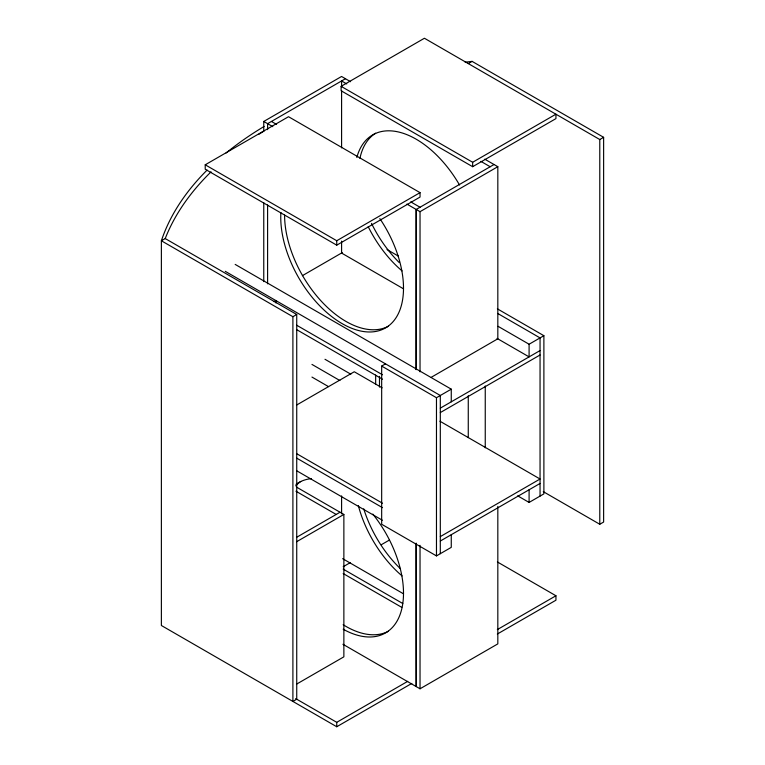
<?xml version="1.0" encoding="UTF-8"?>
<svg xmlns="http://www.w3.org/2000/svg" width="765" height="765" viewBox="0 0 765 765"><rect width="100%" height="100%" fill="white"/><g stroke="black" fill="none" stroke-linecap="round" stroke-linejoin="round"><path stroke-width="1.15" d="M416.103 369.572L416.189 209.457L494.018 164.523M263.762 131.016L263.762 121.453L341.563 76.471L350.59 81.712M345.426 78.738L267.597 123.672L267.597 129.648M205.221 164.8L288.52 116.71L420.042 192.646L420.042 197.074L336.743 245.163L205.221 169.237L205.221 164.8L336.743 240.736L420.042 192.646M341.123 86.34L472.646 162.276L555.945 114.186L555.945 118.613L472.646 166.703L341.123 90.767L341.123 86.34L424.422 38.25L599.779 139.536L599.779 524.264L603.623 522.046L603.623 137.317L472.101 61.382A391.642 226.115 0 0 0 465.158 62.195M211.044 171.848A401.262 231.661 0 0 0 165.221 238.565L161.377 240.774L161.377 625.502L336.743 726.75L411.809 683.413M468.266 63.6L472.101 61.382M302.405 275.658L342.328 252.574M420.033 371.838L420.033 211.676L497.824 166.684L497.824 338.799L431.288 377.279M273.985 301.687L275.907 300.578L275.907 302.959M292.899 316.71L296.734 314.492L296.734 699.22L292.899 701.438L292.899 316.71L161.377 240.774A391.642 226.115 0 0 1 207.095 170.098M599.779 139.536L603.623 137.317M296.686 405.01L354.272 371.761L382.137 387.845M451.264 534.706L451.264 547.367L436.471 555.906L381.668 524.264L381.668 366.072L385.503 363.853M381.668 366.072L436.471 397.714L451.264 389.165L451.264 401.826M498.072 326.33L529.093 344.231L543.886 335.692L543.886 493.884L529.093 502.433L517.714 495.863M440.305 408.147L540.052 350.561M440.305 412.584L540.052 354.989M296.925 537.126L340.033 512.234M296.657 541.706L343.868 514.453L343.868 656.829L296.657 684.082M343.179 566.741L350.38 562.581M381.228 544.766L389.462 540.023M440.305 536.609L540.052 479.014L439.942 421.219M440.305 541.037L540.052 483.451M295.644 698.588L336.743 722.323L407.697 681.357M497.327 629.605L555.945 595.763L555.945 600.2L497.327 634.042M342.93 644.273L420.033 688.787L497.824 643.881L497.824 506.42M484.733 159.168L497.824 166.684M346.746 83.93L341.592 80.956L341.592 86.923M480.898 161.377L490.183 166.741M271.441 121.453L276.595 124.437M410.738 201.884L420.033 207.239M263.762 121.453L272.761 126.646M406.904 204.092L420.033 211.676M497.355 308.83L543.886 335.692M387.023 249.562L398.393 256.122M497.661 313.43L540.052 337.91L540.052 496.102M497.04 338.388L529.093 356.892L529.093 344.231M403.461 288.788L341.592 253.072L341.592 241.118M235.171 264.403L451.264 389.165M225.245 271.326L440.305 395.495L440.305 553.688M165.221 238.565L296.734 314.492M296.581 325.173L382.51 374.783M296.849 329.753L382.51 379.211M324.982 359.282L350.839 374.2M543.274 491.637L599.779 524.264M311.957 364.417L339.87 380.53M311.957 377.069L328.501 386.621M497.374 561.95L555.945 595.763M296.849 453.779L382.51 503.236M296.581 458.053L382.51 507.664M296.581 470.714L382.404 520.257M296.705 487.228L343.868 514.453M295.959 491.226L336.198 514.453M342.624 558.66L403.499 593.812M343.179 569.112L402.772 603.518M343.179 573.54L401.749 607.353M416.112 544.087L416.189 686.578L416.189 543.14M529.093 489.772L529.093 502.433M485.249 385.962L485.249 447.812M472.646 162.276L472.646 166.703M468.266 395.754L468.266 437.58M436.471 397.714L436.471 555.906M420.033 545.359L420.033 688.787M416.189 209.457L416.189 369.619M379.488 376.37L379.488 387.08M375.653 375.022L375.653 384.537M341.592 90.509L341.592 147.884M341.592 495.911L341.592 513.841M336.743 240.736L336.743 245.163M336.743 722.323L336.743 726.75M267.597 204.944L267.597 283.834M263.762 202.735L263.762 281.616M258.876 134.277A401.262 231.661 0 0 1 263.858 131.159M226.096 152.99A391.642 226.115 0 0 1 264.126 126.445M379.832 218.599A86.799 50.117 60 0 1 367.152 331.914A86.799 50.117 60 0 1 280.898 212.479M388.419 326.234A86.799 50.117 60 0 1 321.864 301.812A86.799 50.117 60 0 1 284.59 215.108M402.055 270.906A86.799 50.117 60 0 1 368.214 226.679M356.834 157.466A86.799 50.117 60 0 1 459.516 184.977M399.244 262.577A86.799 50.117 60 0 1 371.522 223.39M359.923 158.412A86.799 50.117 60 0 1 375.625 133.215M372.813 514.099A86.799 50.117 60 0 1 401.549 609.81A86.799 50.117 60 0 1 343.189 629.232M295.998 484.379A86.799 50.117 60 0 1 311.441 478.661M388.419 631.24A86.799 50.117 60 0 1 343.15 624.709M295.682 485.871A86.799 50.117 60 0 1 300.722 481.529M402.055 575.902A86.799 50.117 60 0 1 358.345 505.598M400.038 568.366A86.799 50.117 60 0 1 363.748 508.849"/></g></svg>
